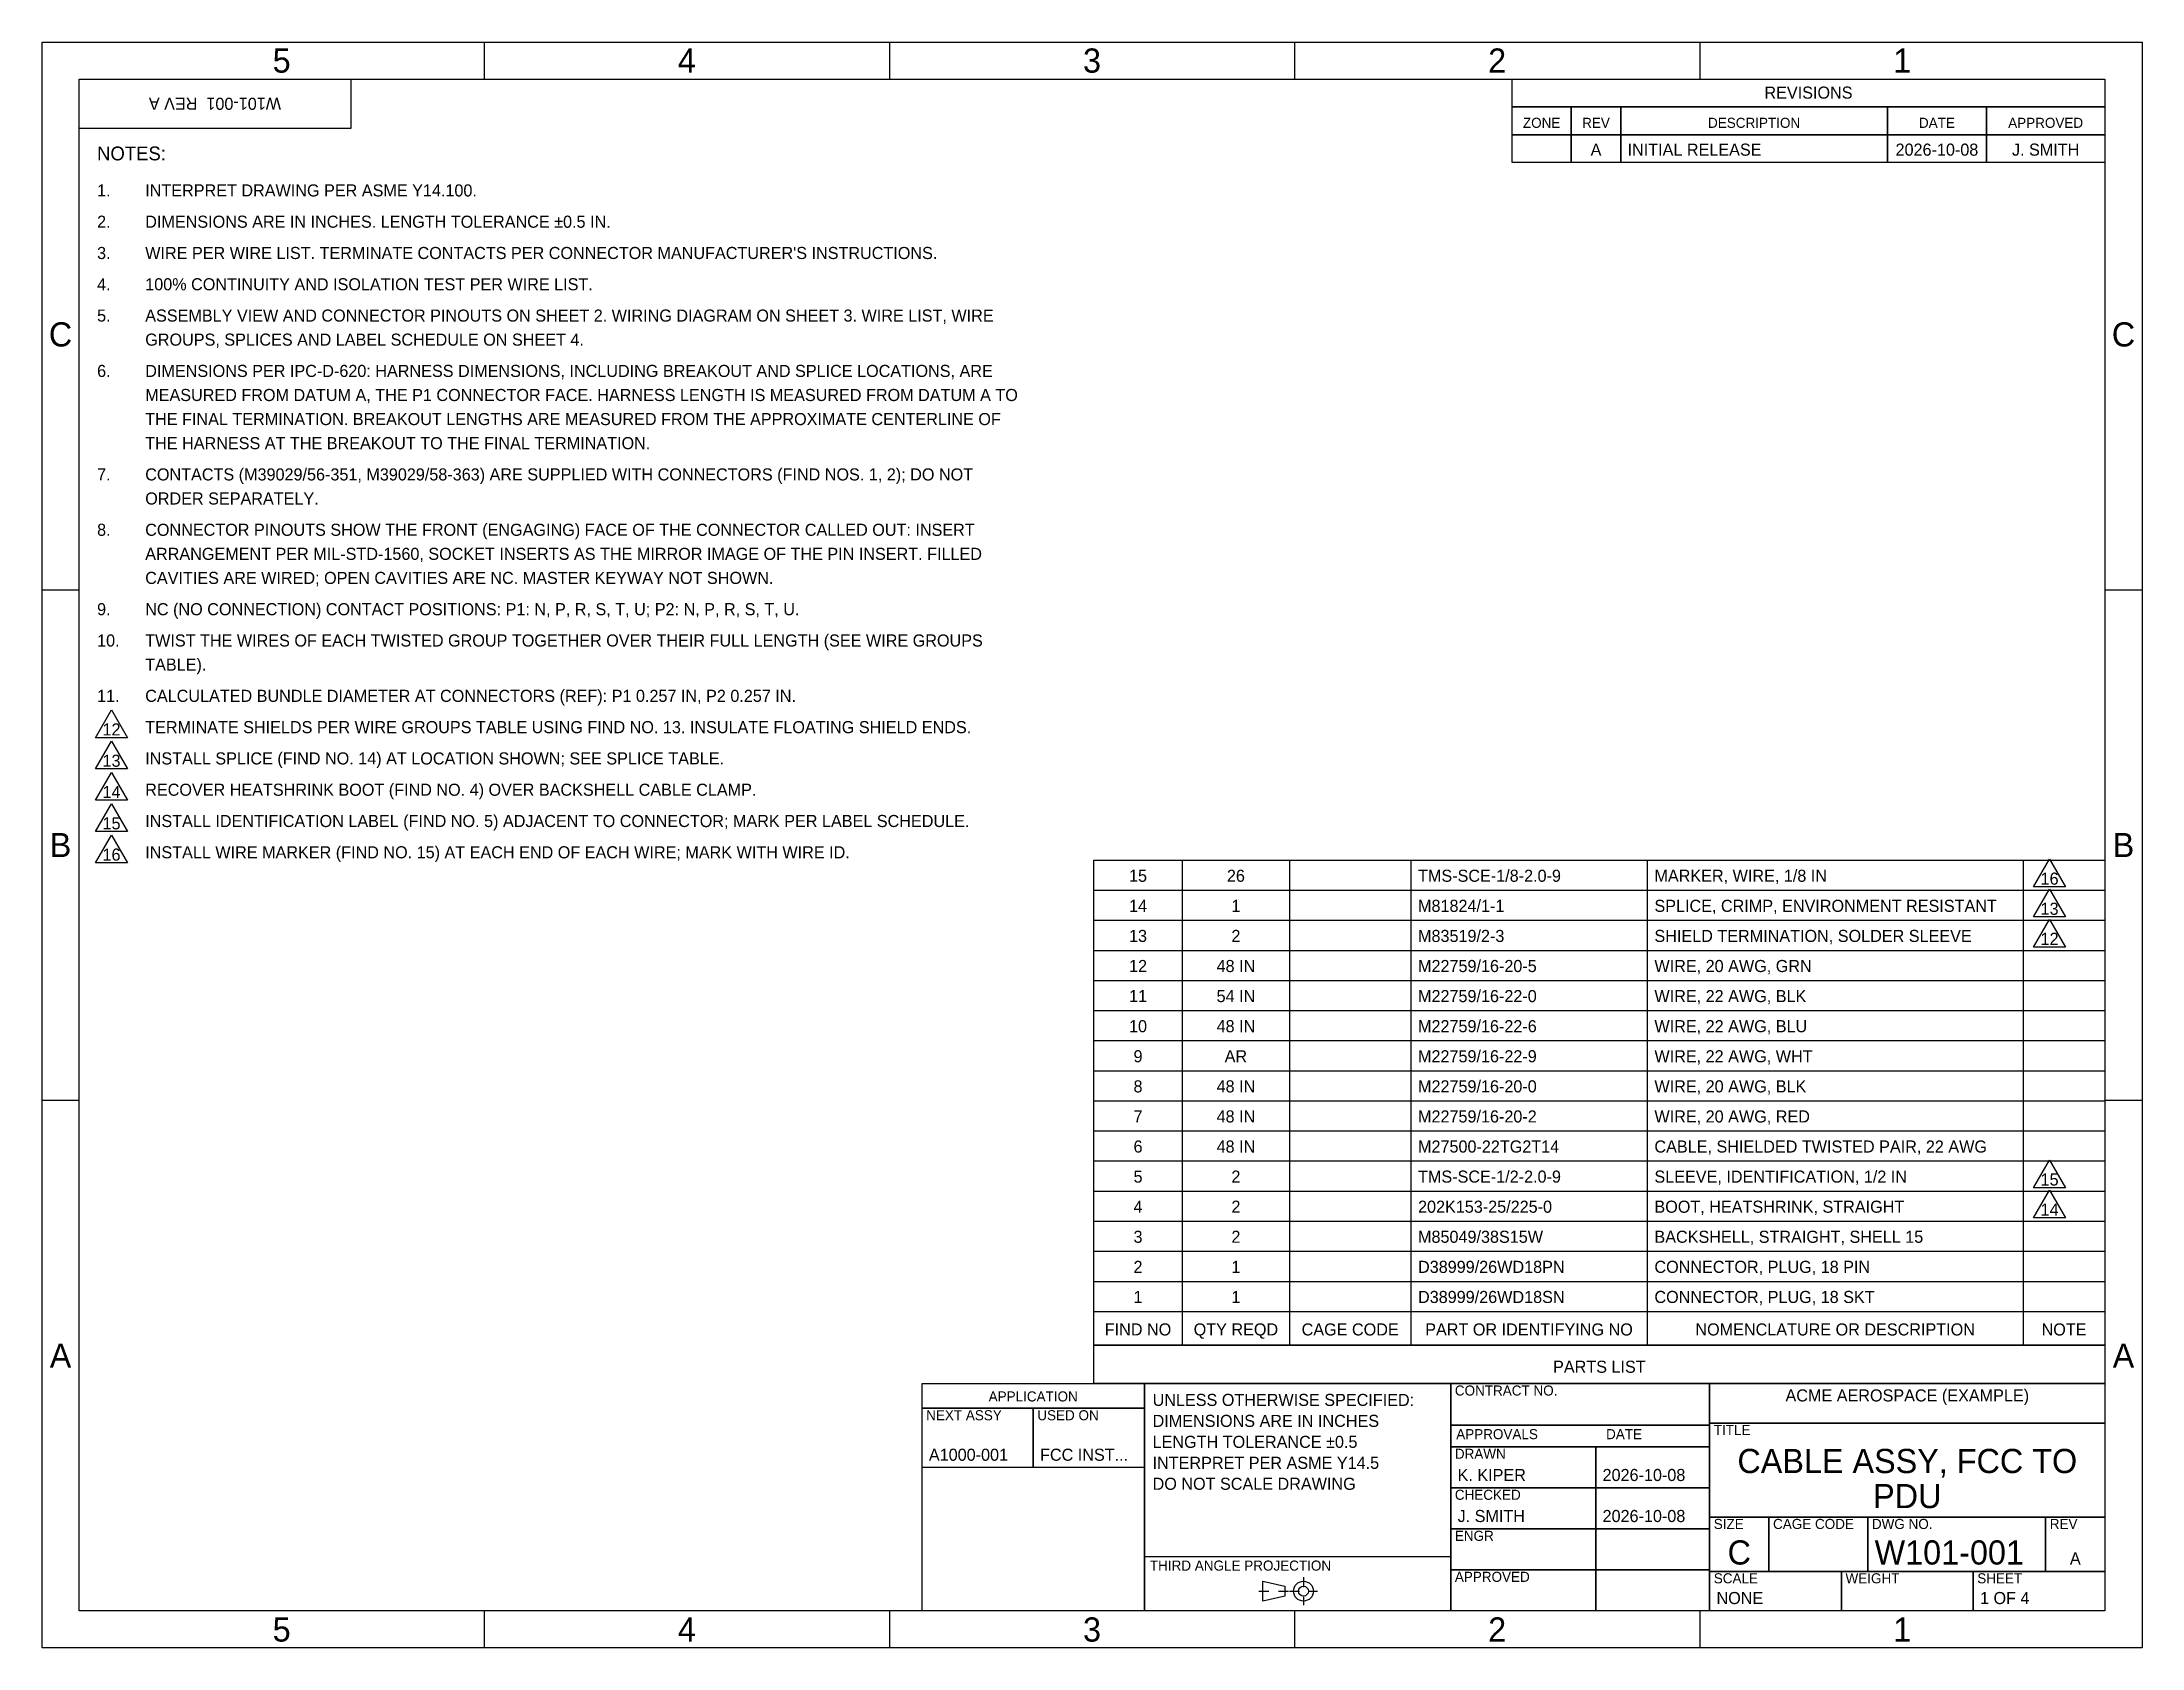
# Model space of a CAD drawing. Header units: inches. Extents: x 0.4 to 21.6, y 0.4 to 16.6.
import ezdxf
from ezdxf.enums import TextEntityAlignment as Align

# ---------------------------------------------------------------- set-up
doc = ezdxf.new("R2010")
doc.units = ezdxf.units.IN
doc.linetypes.add('DASHED', pattern=[0.15, 0.1, -0.05])
doc.layers.get('0').update_dxf_attribs({"linetype": 'CONTINUOUS'})
for name, color, linetype in [('BORDER', 7, 'CONTINUOUS'), ('NOTES', 7, 'CONTINUOUS'), ('TABLES', 7, 'CONTINUOUS'), ('TITLE_BLOCK', 7, 'CONTINUOUS')]:
    doc.layers.add(name, color=color, linetype=linetype)

msp = doc.modelspace()

# ---------------------------------------------------------------- linework, layer by layer
for points in [[(15.25, 16.25), (21.25, 16.25), (21.25, 15.9684), (15.25, 15.9684)], [(15.25, 16.25), (21.25, 16.25), (21.25, 15.4052), (15.25, 15.4052)], [(15.25, 15.9684), (15.85, 15.9684), (15.85, 15.6868), (15.25, 15.6868)], [(15.85, 15.9684), (16.35, 15.9684), (16.35, 15.6868), (15.85, 15.6868)], [(16.35, 15.9684), (19.05, 15.9684), (19.05, 15.6868), (16.35, 15.6868)], [(19.05, 15.9684), (20.05, 15.9684), (20.05, 15.6868), (19.05, 15.6868)], [(20.05, 15.9684), (21.25, 15.9684), (21.25, 15.6868), (20.05, 15.6868)], [(15.25, 15.6868), (15.85, 15.6868), (15.85, 15.4052), (15.25, 15.4052)], [(15.85, 15.6868), (16.35, 15.6868), (16.35, 15.4052), (15.85, 15.4052)], [(16.35, 15.6868), (19.05, 15.6868), (19.05, 15.4052), (16.35, 15.4052)], [(19.05, 15.6868), (20.05, 15.6868), (20.05, 15.4052), (19.05, 15.4052)], [(20.05, 15.6868), (21.25, 15.6868), (21.25, 15.4052), (20.05, 15.4052)]]:
    msp.add_lwpolyline(points, close=True)
at = {"layer": 'BORDER'}
for p, q in [((4.85, 16.625), (4.85, 16.25)), ((8.95, 16.625), (8.95, 16.25)), ((13.05, 16.625), (13.05, 16.25)), ((17.15, 16.625), (17.15, 16.25)), ((0.375, 11.0833), (0.75, 11.0833)), ((21.25, 11.0833), (21.625, 11.0833)), ((0.375, 5.9167), (0.75, 5.9167)), ((21.25, 5.9167), (21.625, 5.9167)), ((4.85, 0.75), (4.85, 0.375)), ((8.95, 0.75), (8.95, 0.375)), ((13.05, 0.75), (13.05, 0.375)), ((17.15, 0.75), (17.15, 0.375))]:
    msp.add_line(p, q, dxfattribs=at)
for points in [[(0.375, 16.625), (21.625, 16.625), (21.625, 0.375), (0.375, 0.375)], [(0.75, 16.25), (21.25, 16.25), (21.25, 0.75), (0.75, 0.75)], [(0.75, 16.25), (3.5, 16.25), (3.5, 15.75), (0.75, 15.75)]]:
    msp.add_lwpolyline(points, close=True, dxfattribs=at)
at = {"layer": 'NOTES'}
for points in [[(1.0786, 9.8662), (1.2406, 9.5857), (0.9167, 9.5857)], [(1.0786, 9.5496), (1.2406, 9.2691), (0.9167, 9.2691)], [(1.0786, 9.233), (1.2406, 8.9525), (0.9167, 8.9525)], [(1.0786, 8.9164), (1.2406, 8.6359), (0.9167, 8.6359)], [(1.0786, 8.5998), (1.2406, 8.3193), (0.9167, 8.3193)]]:
    msp.add_lwpolyline(points, close=True, dxfattribs=at)
at = {"layer": 'TABLES'}
for p, q in [((11.9136, 8.3469), (11.9136, 3.4397)), ((12.9988, 8.3469), (12.9988, 3.4397)), ((14.226, 8.3469), (14.226, 3.4397)), ((16.6182, 8.3469), (16.6182, 3.4397)), ((20.422, 8.3469), (20.422, 3.4397)), ((11.0179, 8.0424), (21.25, 8.0424)), ((11.0179, 7.738), (21.25, 7.738)), ((11.0179, 7.4336), (21.25, 7.4336)), ((11.0179, 7.1292), (21.25, 7.1292)), ((11.0179, 6.8248), (21.25, 6.8248)), ((11.0179, 6.5204), (21.25, 6.5204)), ((11.0179, 6.2159), (21.25, 6.2159)), ((11.0179, 5.9115), (21.25, 5.9115)), ((11.0179, 5.6071), (21.25, 5.6071)), ((11.0179, 5.3027), (21.25, 5.3027)), ((11.0179, 4.9983), (21.25, 4.9983)), ((11.0179, 4.6939), (21.25, 4.6939)), ((11.0179, 4.3894), (21.25, 4.3894)), ((11.0179, 4.085), (21.25, 4.085)), ((11.0179, 3.7806), (21.25, 3.7806))]:
    msp.add_line(p, q, dxfattribs=at)
for points in [[(11.0179, 8.3469), (21.25, 8.3469), (21.25, 3.4397), (11.0179, 3.4397)], [(20.6899, 8.3564), (20.8518, 8.0759), (20.5279, 8.0759)], [(20.6899, 8.052), (20.8518, 7.7715), (20.5279, 7.7715)], [(20.6899, 7.7476), (20.8518, 7.467), (20.5279, 7.467)], [(20.6899, 5.3122), (20.8518, 5.0317), (20.5279, 5.0317)], [(20.6899, 5.0078), (20.8518, 4.7273), (20.5279, 4.7273)], [(11.0179, 3.7806), (21.25, 3.7806), (21.25, 3.4397), (11.0179, 3.4397)], [(11.0179, 3.4397), (21.25, 3.4397), (21.25, 3.05), (11.0179, 3.05)]]:
    msp.add_lwpolyline(points, close=True, dxfattribs=at)
at = {"layer": 'TITLE_BLOCK'}
msp.add_line((11.53, 1.3), (14.63, 1.3), dxfattribs=at)
at = {"layer": 'TITLE_BLOCK', "linetype": 'DASHED'}
for p, q in [((13.14, 1.0917), (13.14, 0.8083)), ((12.6883, 0.95), (12.9917, 0.95)), ((12.9983, 0.95), (13.2817, 0.95))]:
    msp.add_line(p, q, dxfattribs=at)
at = {"layer": 'TITLE_BLOCK'}
for points in [[(9.28, 3.05), (11.53, 3.05), (11.53, 0.75), (9.28, 0.75)], [(9.28, 3.05), (11.53, 3.05), (11.53, 2.8), (9.28, 2.8)], [(11.53, 3.05), (14.63, 3.05), (14.63, 0.75), (11.53, 0.75)], [(14.63, 3.05), (21.25, 3.05), (21.25, 0.75), (14.63, 0.75)], [(14.63, 3.05), (17.25, 3.05), (17.25, 2.63), (14.63, 2.63)], [(17.25, 3.05), (21.25, 3.05), (21.25, 2.65), (17.25, 2.65)], [(9.28, 2.8), (10.405, 2.8), (10.405, 2.2), (9.28, 2.2)], [(10.405, 2.8), (11.53, 2.8), (11.53, 2.2), (10.405, 2.2)], [(14.63, 2.63), (17.25, 2.63), (17.25, 2.41), (14.63, 2.41)], [(17.25, 2.65), (21.25, 2.65), (21.25, 1.7), (17.25, 1.7)], [(14.63, 2.41), (16.0972, 2.41), (16.0972, 1.995), (14.63, 1.995)], [(16.0972, 2.41), (17.25, 2.41), (17.25, 1.995), (16.0972, 1.995)], [(14.63, 1.995), (16.0972, 1.995), (16.0972, 1.58), (14.63, 1.58)], [(16.0972, 1.995), (17.25, 1.995), (17.25, 1.58), (16.0972, 1.58)], [(17.25, 1.7), (17.85, 1.7), (17.85, 1.15), (17.25, 1.15)], [(17.85, 1.7), (18.85, 1.7), (18.85, 1.15), (17.85, 1.15)], [(18.85, 1.7), (20.65, 1.7), (20.65, 1.15), (18.85, 1.15)], [(20.65, 1.7), (21.25, 1.7), (21.25, 1.15), (20.65, 1.15)], [(14.63, 1.58), (16.0972, 1.58), (16.0972, 1.165), (14.63, 1.165)], [(16.0972, 1.58), (17.25, 1.58), (17.25, 1.165), (16.0972, 1.165)], [(14.63, 1.165), (16.0972, 1.165), (16.0972, 0.75), (14.63, 0.75)], [(16.0972, 1.165), (17.25, 1.165), (17.25, 0.75), (16.0972, 0.75)], [(17.25, 1.15), (18.5833, 1.15), (18.5833, 0.75), (17.25, 0.75)], [(18.5833, 1.15), (19.9167, 1.15), (19.9167, 0.75), (18.5833, 0.75)], [(19.9167, 1.15), (21.25, 1.15), (21.25, 0.75), (19.9167, 0.75)], [(12.73, 1.05), (12.95, 1), (12.95, 0.9), (12.73, 0.85)]]:
    msp.add_lwpolyline(points, close=True, dxfattribs=at)
for radius in [0.1, 0.05]:
    msp.add_circle((13.14, 0.95), radius, dxfattribs=at)

# ---------------------------------------------------------------- texts
for s, height, p in [('REVISIONS', 0.1224, (18.25, 16.0517)), ('ZONE', 0.102, (15.55, 15.7563)), ('REV', 0.102, (16.1, 15.7563)), ('DESCRIPTION', 0.102, (17.7, 15.7563)), ('DATE', 0.102, (19.55, 15.7563)), ('APPROVED', 0.102, (20.65, 15.7563)), ('A', 0.1224, (16.1, 15.4747)), ('2026-10-08', 0.1224, (19.55, 15.4747)), ('J. SMITH', 0.1224, (20.65, 15.4747))]:
    msp.add_text(s, height=height).set_placement(p, align=Align.CENTER)
msp.add_text('INITIAL RELEASE', height=0.1224).set_placement((16.4194, 15.4747))
at = {"layer": 'BORDER'}
for s, p in [('5', (2.8, 16.3148)), ('4', (6.9, 16.3148)), ('3', (11, 16.3148)), ('2', (15.1, 16.3148)), ('1', (19.2, 16.3148)), ('C', (0.5625, 13.5439)), ('C', (21.4375, 13.5439)), ('B', (0.5625, 8.3773)), ('B', (21.4375, 8.3773)), ('A', (0.5625, 3.2106)), ('A', (21.4375, 3.2106)), ('5', (2.8, 0.4398)), ('4', (6.9, 0.4398)), ('3', (11, 0.4398)), ('2', (15.1, 0.4398)), ('1', (19.2, 0.4398))]:
    msp.add_text(s, height=0.2448, dxfattribs=at).set_placement(p, align=Align.CENTER)
msp.add_text('W101-001  REV A', height=0.1224, rotation=180, dxfattribs=at).set_placement((2.125, 16.0614), align=Align.CENTER)
at = {"layer": 'NOTES'}
for s, height, p in [('NOTES:', 0.1399, (0.9325, 15.4275)), ('1.', 0.1224, (0.9325, 15.0622)), ('INTERPRET DRAWING PER ASME Y14.100.', 0.1224, (1.4196, 15.0622)), ('2.', 0.1224, (0.9325, 14.7456)), ('DIMENSIONS ARE IN INCHES. LENGTH TOLERANCE %%p0.5 IN.', 0.1224, (1.4196, 14.7456)), ('3.', 0.1224, (0.9325, 14.429)), ("WIRE PER WIRE LIST. TERMINATE CONTACTS PER CONNECTOR MANUFACTURER'S INSTRUCTIONS.", 0.1224, (1.4196, 14.429)), ('4.', 0.1224, (0.9325, 14.1124)), ('100% CONTINUITY AND ISOLATION TEST PER WIRE LIST.', 0.1224, (1.4196, 14.1124)), ('5.', 0.1224, (0.9325, 13.7958)), ('ASSEMBLY VIEW AND CONNECTOR PINOUTS ON SHEET 2. WIRING DIAGRAM ON SHEET 3. WIRE LIST, WIRE', 0.1224, (1.4196, 13.7958)), ('GROUPS, SPLICES AND LABEL SCHEDULE ON SHEET 4.', 0.1224, (1.4196, 13.5523)), ('6.', 0.1224, (0.9325, 13.2357)), ('DIMENSIONS PER IPC-D-620: HARNESS DIMENSIONS, INCLUDING BREAKOUT AND SPLICE LOCATIONS, ARE', 0.1224, (1.4196, 13.2357)), ('MEASURED FROM DATUM A, THE P1 CONNECTOR FACE. HARNESS LENGTH IS MEASURED FROM DATUM A TO', 0.1224, (1.4196, 12.9921)), ('THE FINAL TERMINATION. BREAKOUT LENGTHS ARE MEASURED FROM THE APPROXIMATE CENTERLINE OF', 0.1224, (1.4196, 12.7486)), ('THE HARNESS AT THE BREAKOUT TO THE FINAL TERMINATION.', 0.1224, (1.4196, 12.5051)), ('7.', 0.1224, (0.9325, 12.1885)), ('CONTACTS (M39029/56-351, M39029/58-363) ARE SUPPLIED WITH CONNECTORS (FIND NOS. 1, 2); DO NOT', 0.1224, (1.4196, 12.1885)), ('ORDER SEPARATELY.', 0.1224, (1.4196, 11.9449)), ('8.', 0.1224, (0.9325, 11.6283)), ('CONNECTOR PINOUTS SHOW THE FRONT (ENGAGING) FACE OF THE CONNECTOR CALLED OUT: INSERT', 0.1224, (1.4196, 11.6283)), ('ARRANGEMENT PER MIL-STD-1560, SOCKET INSERTS AS THE MIRROR IMAGE OF THE PIN INSERT. FILLED', 0.1224, (1.4196, 11.3848)), ('CAVITIES ARE WIRED; OPEN CAVITIES ARE NC. MASTER KEYWAY NOT SHOWN.', 0.1224, (1.4196, 11.1413)), ('9.', 0.1224, (0.9325, 10.8247)), ('NC (NO CONNECTION) CONTACT POSITIONS: P1: N, P, R, S, T, U; P2: N, P, R, S, T, U.', 0.1224, (1.4196, 10.8247)), ('10.', 0.1224, (0.9325, 10.5081)), ('TWIST THE WIRES OF EACH TWISTED GROUP TOGETHER OVER THEIR FULL LENGTH (SEE WIRE GROUPS', 0.1224, (1.4196, 10.5081)), ('TABLE).', 0.1224, (1.4196, 10.2646)), ('11.', 0.1224, (0.9325, 9.948)), ('CALCULATED BUNDLE DIAMETER AT CONNECTORS (REF): P1 0.257 IN, P2 0.257 IN.', 0.1224, (1.4196, 9.948)), ('TERMINATE SHIELDS PER WIRE GROUPS TABLE USING FIND NO. 13. INSULATE FLOATING SHIELD ENDS.', 0.1224, (1.4196, 9.6314)), ('INSTALL SPLICE (FIND NO. 14) AT LOCATION SHOWN; SEE SPLICE TABLE.', 0.1224, (1.4196, 9.3148)), ('RECOVER HEATSHRINK BOOT (FIND NO. 4) OVER BACKSHELL CABLE CLAMP.', 0.1224, (1.4196, 8.9982)), ('INSTALL IDENTIFICATION LABEL (FIND NO. 5) ADJACENT TO CONNECTOR; MARK PER LABEL SCHEDULE.', 0.1224, (1.4196, 8.6816)), ('INSTALL WIRE MARKER (FIND NO. 15) AT EACH END OF EACH WIRE; MARK WITH WIRE ID.', 0.1224, (1.4196, 8.365))]:
    msp.add_text(s, height=height, dxfattribs=at).set_placement(p)
for s, p in [('12', (1.0786, 9.6081)), ('13', (1.0786, 9.2915)), ('14', (1.0786, 8.9749)), ('15', (1.0786, 8.6583)), ('16', (1.0786, 8.3417))]:
    msp.add_text(s, height=0.1224, dxfattribs=at).set_placement(p, align=Align.CENTER)
at = {"layer": 'TABLES'}
for s, p in [('15', (11.4658, 8.1277)), ('26', (12.4562, 8.1277)), ('16', (20.6899, 8.0983)), ('14', (11.4658, 7.8233)), ('1', (12.4562, 7.8233)), ('13', (20.6899, 7.7939)), ('13', (11.4658, 7.5188)), ('2', (12.4562, 7.5188)), ('12', (20.6899, 7.4895)), ('12', (11.4658, 7.2144)), ('48 IN', (12.4562, 7.2144)), ('11', (11.4658, 6.91)), ('54 IN', (12.4562, 6.91)), ('10', (11.4658, 6.6056)), ('48 IN', (12.4562, 6.6056)), ('9', (11.4658, 6.3012)), ('AR', (12.4562, 6.3012)), ('8', (11.4658, 5.9968)), ('48 IN', (12.4562, 5.9968)), ('7', (11.4658, 5.6923)), ('48 IN', (12.4562, 5.6923)), ('6', (11.4658, 5.3879)), ('48 IN', (12.4562, 5.3879)), ('5', (11.4658, 5.0835)), ('2', (12.4562, 5.0835)), ('15', (20.6899, 5.0541)), ('4', (11.4658, 4.7791)), ('2', (12.4562, 4.7791)), ('14', (20.6899, 4.7497)), ('3', (11.4658, 4.4747)), ('2', (12.4562, 4.4747)), ('2', (11.4658, 4.1703)), ('1', (12.4562, 4.1703)), ('1', (11.4658, 3.8658)), ('1', (12.4562, 3.8658)), ('FIND NO', (11.4658, 3.5371)), ('QTY REQD', (12.4562, 3.5371)), ('CAGE CODE', (13.6124, 3.5371)), ('PART OR IDENTIFYING NO', (15.4221, 3.5371)), ('NOMENCLATURE OR DESCRIPTION', (18.5201, 3.5371)), ('NOTE', (20.836, 3.5371)), ('PARTS LIST', (16.134, 3.1596))]:
    msp.add_text(s, height=0.1224, dxfattribs=at).set_placement(p, align=Align.CENTER)
for s, p in [('TMS-SCE-1/8-2.0-9', (14.2991, 8.1277)), ('MARKER, WIRE, 1/8 IN', (16.6913, 8.1277)), ('M81824/1-1', (14.2991, 7.8233)), ('SPLICE, CRIMP, ENVIRONMENT RESISTANT', (16.6913, 7.8233)), ('M83519/2-3', (14.2991, 7.5188)), ('SHIELD TERMINATION, SOLDER SLEEVE', (16.6913, 7.5188)), ('M22759/16-20-5', (14.2991, 7.2144)), ('WIRE, 20 AWG, GRN', (16.6913, 7.2144)), ('M22759/16-22-0', (14.2991, 6.91)), ('WIRE, 22 AWG, BLK', (16.6913, 6.91)), ('M22759/16-22-6', (14.2991, 6.6056)), ('WIRE, 22 AWG, BLU', (16.6913, 6.6056)), ('M22759/16-22-9', (14.2991, 6.3012)), ('WIRE, 22 AWG, WHT', (16.6913, 6.3012)), ('M22759/16-20-0', (14.2991, 5.9968)), ('WIRE, 20 AWG, BLK', (16.6913, 5.9968)), ('M22759/16-20-2', (14.2991, 5.6923)), ('WIRE, 20 AWG, RED', (16.6913, 5.6923)), ('M27500-22TG2T14', (14.2991, 5.3879)), ('CABLE, SHIELDED TWISTED PAIR, 22 AWG', (16.6913, 5.3879)), ('TMS-SCE-1/2-2.0-9', (14.2991, 5.0835)), ('SLEEVE, IDENTIFICATION, 1/2 IN', (16.6913, 5.0835)), ('202K153-25/225-0', (14.2991, 4.7791)), ('BOOT, HEATSHRINK, STRAIGHT', (16.6913, 4.7791)), ('M85049/38S15W', (14.2991, 4.4747)), ('BACKSHELL, STRAIGHT, SHELL 15', (16.6913, 4.4747)), ('D38999/26WD18PN', (14.2991, 4.1703)), ('CONNECTOR, PLUG, 18 PIN', (16.6913, 4.1703)), ('D38999/26WD18SN', (14.2991, 3.8658)), ('CONNECTOR, PLUG, 18 SKT', (16.6913, 3.8658))]:
    msp.add_text(s, height=0.1224, dxfattribs=at).set_placement(p)
at = {"layer": 'TITLE_BLOCK'}
for s, height, p in [('CONTRACT NO.', 0.102, (14.6717, 2.9292)), ('NEXT ASSY', 0.102, (9.3217, 2.6792)), ('USED ON', 0.102, (10.4467, 2.6792)), ('UNLESS OTHERWISE SPECIFIED:', 0.1224, (11.6133, 2.824)), ('DIMENSIONS ARE IN INCHES', 0.1224, (11.6133, 2.6118)), ('APPROVALS', 0.102, (14.6856, 2.4879)), ('DATE', 0.102, (16.202, 2.4879)), ('TITLE', 0.102, (17.2917, 2.5292)), ('A1000-001', 0.1224, (9.3494, 2.2694)), ('FCC INST...', 0.1224, (10.4744, 2.2694)), ('LENGTH TOLERANCE %%p0.5', 0.1224, (11.6133, 2.3997)), ('DRAWN', 0.102, (14.6717, 2.2892)), ('INTERPRET PER ASME Y14.5', 0.1224, (11.6133, 2.1876)), ('K. KIPER', 0.1224, (14.6994, 2.0644)), ('2026-10-08', 0.1224, (16.1666, 2.0644)), ('DO NOT SCALE DRAWING', 0.1224, (11.6133, 1.9754)), ('CHECKED', 0.102, (14.6717, 1.8742)), ('J. SMITH', 0.1224, (14.6994, 1.6494)), ('2026-10-08', 0.1224, (16.1666, 1.6494)), ('ENGR', 0.102, (14.6717, 1.4592)), ('SIZE', 0.102, (17.2917, 1.5792)), ('CAGE CODE', 0.102, (17.8917, 1.5792)), ('DWG NO.', 0.102, (18.8917, 1.5792)), ('REV', 0.102, (20.6917, 1.5792)), ('W101-001', 0.2448, (18.9194, 1.2194)), ('THIRD ANGLE PROJECTION', 0.102, (11.5856, 1.1579)), ('APPROVED', 0.102, (14.6717, 1.0442)), ('SCALE', 0.102, (17.2917, 1.0292)), ('WEIGHT', 0.102, (18.625, 1.0292)), ('SHEET', 0.102, (19.9583, 1.0292)), ('NONE', 0.1224, (17.3194, 0.8194)), ('1 OF 4', 0.1224, (19.9861, 0.8194))]:
    msp.add_text(s, height=height, dxfattribs=at).set_placement(p)
for s, height, p in [('ACME AEROSPACE (EXAMPLE)', 0.1224, (19.25, 2.8694)), ('APPLICATION', 0.102, (10.405, 2.8694)), ('CABLE ASSY, FCC TO', 0.2448, (19.25, 2.1448)), ('PDU', 0.2448, (19.25, 1.7899)), ('C', 0.2448, (17.55, 1.2194)), ('A', 0.1224, (20.95, 1.2194))]:
    msp.add_text(s, height=height, dxfattribs=at).set_placement(p, align=Align.CENTER)

doc.saveas('drawing.dxf')
